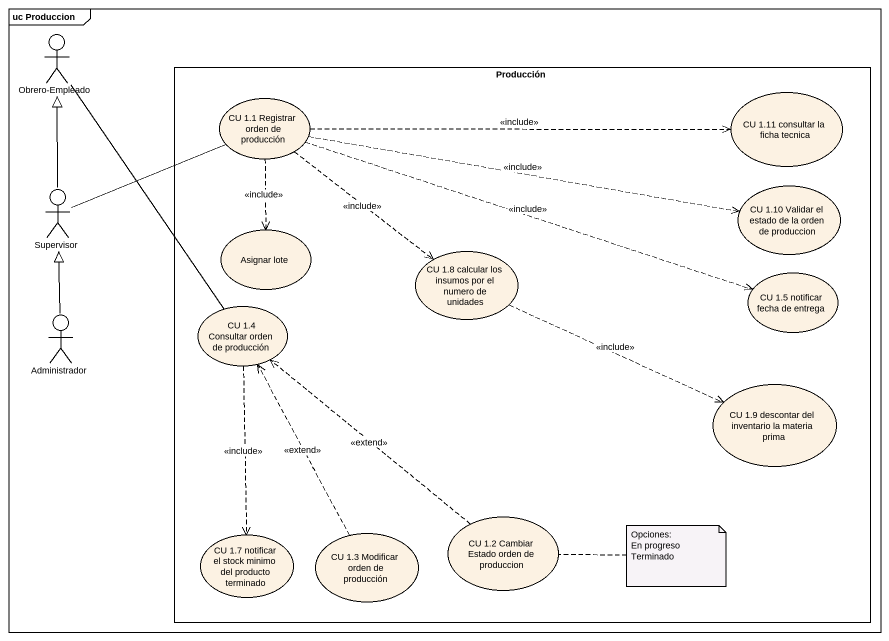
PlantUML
@startuml
mainframe uc Produccion
actor "Obrero-Empleado" as Obrero_Empleado
rectangle Producción {
  usecase "CU 1.1 Registrar orden de producción" as CU_1_1_Registrar_orden_de
  usecase "CU 1.11 consultar la ficha tecnica" as CU_1_11_consultar_la_ficha #FCF2E3
  usecase "CU 1.10 Validar el estado de la orden de produccion" as CU_1_10_Validar_el_estado
  usecase "Asignar lote" as Asignar_lote
  usecase "CU 1.8 calcular los insumos por el numero de unidades" as CU_1_8_calcular_los_insumos
  usecase "CU 1.4 Consultar orden de producción" as CU_1_4_Consultar_orden_de
  usecase "CU 1.5 notificar fecha de entrega" as CU_1_5_notificar_fecha_de
  usecase "CU 1.9 descontar del inventario la materia prima" as CU_1_9_descontar_del
  usecase "CU 1.7 notificar el stock minimo del producto terminado" as CU_1_7_notificar_el_stock
  usecase "CU 1.3 Modificar orden de producción" as CU_1_3_Modificar_orden_de
  usecase "CU 1.2 Cambiar Estado orden de produccion" as CU_1_2_Cambiar_Estado_orden
}
actor Supervisor
actor Administrador
Obrero_Empleado -- CU_1_4_Consultar_orden_de
CU_1_1_Registrar_orden_de .right.> CU_1_11_consultar_la_ficha : <<include>>
CU_1_1_Registrar_orden_de .right.> CU_1_10_Validar_el_estado : <<include>>
CU_1_1_Registrar_orden_de ..> Asignar_lote : <<include>>
CU_1_1_Registrar_orden_de ..> CU_1_8_calcular_los_insumos : <<include>>
CU_1_1_Registrar_orden_de .right.> CU_1_5_notificar_fecha_de : <<include>>
Supervisor -up-|> Obrero_Empleado
Supervisor -right- CU_1_1_Registrar_orden_de
CU_1_8_calcular_los_insumos .right.> CU_1_9_descontar_del : <<include>>
CU_1_4_Consultar_orden_de ..> CU_1_7_notificar_el_stock : <<include>>
Administrador -up-|> Supervisor
CU_1_3_Modificar_orden_de .up.> CU_1_4_Consultar_orden_de : <<extend>>
CU_1_2_Cambiar_Estado_orden .up.> CU_1_4_Consultar_orden_de : <<extend>>
note right of CU_1_2_Cambiar_Estado_orden
  Opciones:
  En progreso
  Terminado
end note
@enduml
